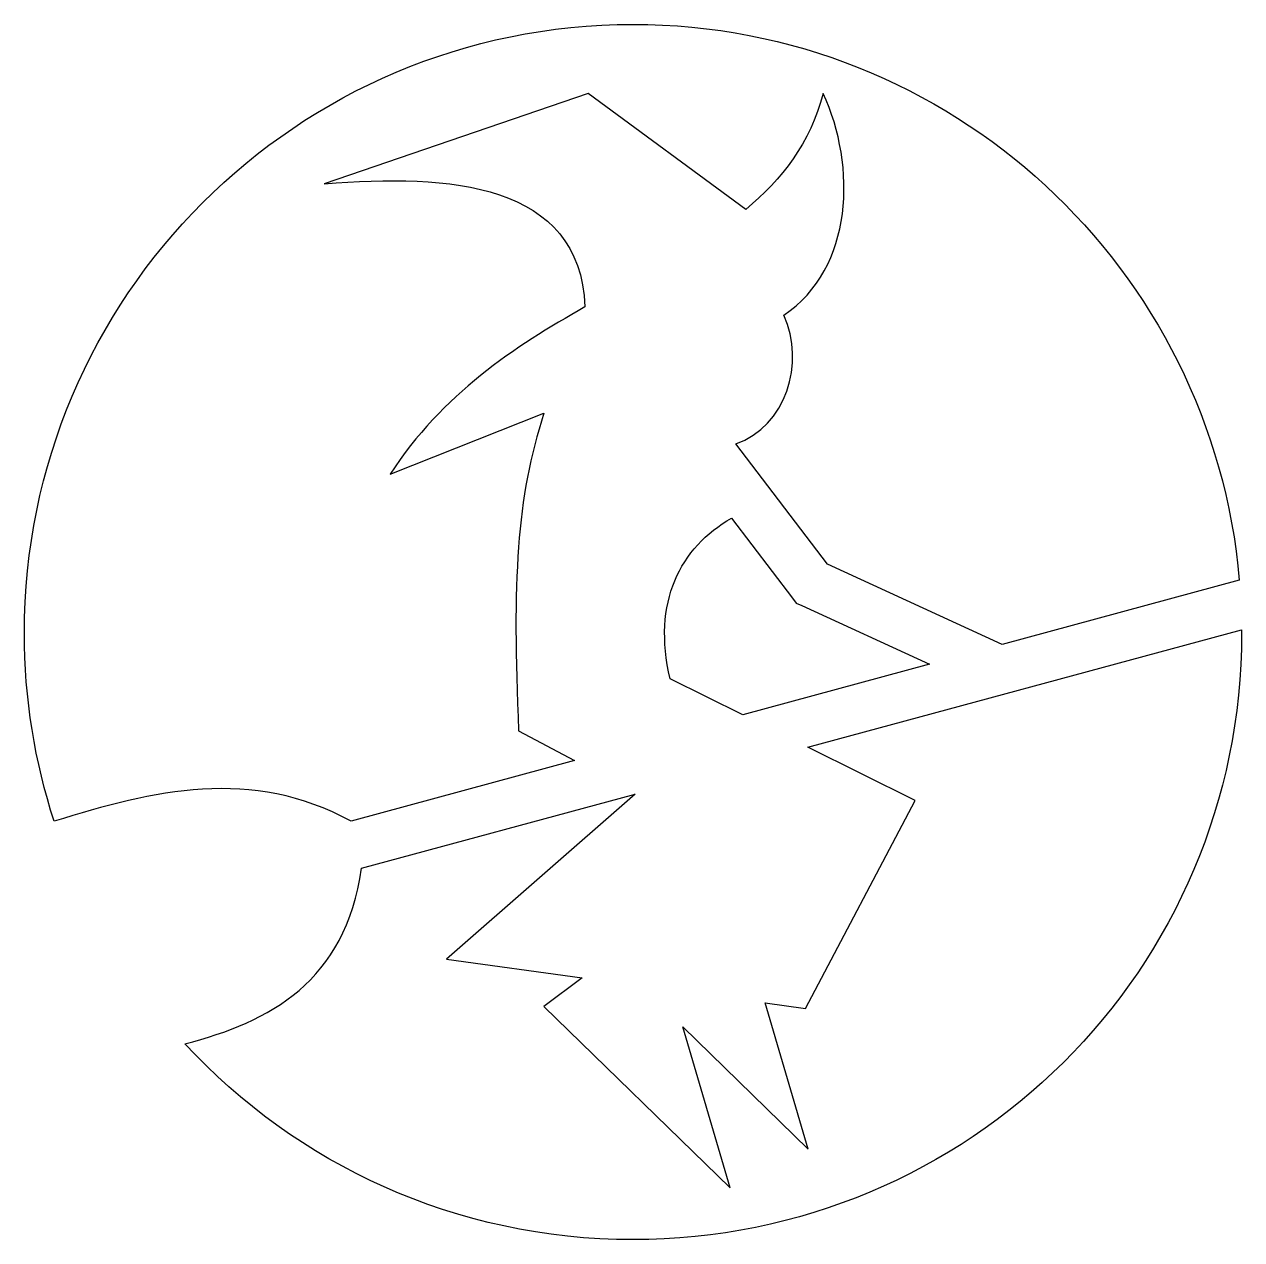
# Model space of a CAD drawing. Header units: centimetres. Extents: x -10 to 9.9, y -9.8 to 10.
import ezdxf

# ---------------------------------------------------------------- set-up
doc = ezdxf.new("R2010")
doc.units = ezdxf.units.CM
doc.header["$MEASUREMENT"] = 0
doc.layers.add('Layer 1', color=7, linetype='Continuous')

msp = doc.modelspace()

# ---------------------------------------------------------------- linework, layer by layer
at = {"layer": 'Layer 1'}
for points, knots in [([(-0.05667, 10.02147), (-5.55014, 10.02147), (-10.00705, 5.56461), (-10.00705, 0.07109), (-10.00705, 0.07109), (-10.00697, -1.00377), (-9.83509, -2.03672), (-9.51942, -3.00447), (-9.51942, -3.00447), (-7.90173, -2.49753), (-6.28379, -2.1146), (-4.66614, -3.00447), (-4.66614, -3.00447), (-4.66614, -3.00447), (-1.01073, -2.01226), (-1.01073, -2.01226), (-1.01073, -2.01226), (-1.01073, -2.01226), (-1.92653, -1.52463), (-1.92653, -1.52463), (-1.92653, -1.52463), (-2.03262, 0.92735), (-1.96111, 2.29115), (-1.51274, 3.6633), (-1.51274, 3.6633), (-1.51274, 3.6633), (-4.02704, 2.66847), (-4.02704, 2.66847), (-4.02704, 2.66847), (-3.17474, 3.97935), (-1.99792, 4.75148), (-0.84209, 5.40154), (-0.84209, 5.40154), (-0.92406, 7.43437), (-3.06139, 7.58432), (-5.10358, 7.41506), (-5.10358, 7.41506), (-5.10358, 7.41506), (-0.78938, 8.89355), (-0.78938, 8.89355), (-0.78938, 8.89355), (-0.78938, 8.89355), (1.78687, 6.99734), (1.78687, 6.99734), (1.78687, 6.99734), (2.38114, 7.48801), (2.83803, 8.07853), (3.05317, 8.89355), (3.05317, 8.89355), (3.59941, 7.69632), (3.55505, 6.04797), (2.40884, 5.26584), (2.40884, 5.26584), (2.7698, 4.47751), (2.44186, 3.44967), (1.62608, 3.16398), (1.62608, 3.16398), (1.62608, 3.16398), (3.12043, 1.19525), (3.12043, 1.19525), (3.12043, 1.19525), (3.12043, 1.19525), (5.97731, -0.11723), (5.97731, -0.11723), (5.97731, -0.11723), (5.97731, -0.11723), (9.8555, 0.93427), (9.8555, 0.93427), (9.8555, 0.93427), (9.41767, 6.02407), (5.14601, 10.02147), (-0.05667, 10.02147)], [0, 0, 0, 0, 0.05263158, 0.05263158, 0.05263158, 0.05263158, 0.10526316, 0.10526316, 0.10526316, 0.10526316, 0.15789474, 0.15789474, 0.15789474, 0.15789474, 0.21052632, 0.21052632, 0.21052632, 0.21052632, 0.26315789, 0.26315789, 0.26315789, 0.26315789, 0.31578947, 0.31578947, 0.31578947, 0.31578947, 0.36842105, 0.36842105, 0.36842105, 0.36842105, 0.42105263, 0.42105263, 0.42105263, 0.42105263, 0.47368421, 0.47368421, 0.47368421, 0.47368421, 0.52631579, 0.52631579, 0.52631579, 0.52631579, 0.57894737, 0.57894737, 0.57894737, 0.57894737, 0.63157895, 0.63157895, 0.63157895, 0.63157895, 0.68421053, 0.68421053, 0.68421053, 0.68421053, 0.73684211, 0.73684211, 0.73684211, 0.73684211, 0.78947368, 0.78947368, 0.78947368, 0.78947368, 0.84210526, 0.84210526, 0.84210526, 0.84210526, 0.89473684, 0.89473684, 0.89473684, 0.89473684, 1, 1, 1, 1]), ([(1.55625, 1.95158), (0.71179, 1.46918), (0.25452, 0.57543), (0.5508, -0.67591), (0.5508, -0.67591), (0.5508, -0.67591), (1.73943, -1.26626), (1.73943, -1.26626), (1.73943, -1.26626), (1.73943, -1.26626), (4.79134, -0.43876), (4.79134, -0.43876), (4.79134, -0.43876), (4.79134, -0.43876), (2.70137, 0.52056), (2.70137, 0.52056), (2.70137, 0.52056), (2.70137, 0.52056), (2.61176, 0.56146), (2.61176, 0.56146), (2.61176, 0.56146), (2.61176, 0.56146), (2.55116, 0.64048), (2.55116, 0.64048), (2.55116, 0.64048), (2.55116, 0.64048), (1.55625, 1.95161), (1.55625, 1.95161), (1.55625, 1.95161), (1.55625, 1.95161), (1.55625, 1.95158), (1.55625, 1.95158)], [0, 0, 0, 0, 0.11111111, 0.11111111, 0.11111111, 0.11111111, 0.22222222, 0.22222222, 0.22222222, 0.22222222, 0.33333333, 0.33333333, 0.33333333, 0.33333333, 0.44444444, 0.44444444, 0.44444444, 0.44444444, 0.55555556, 0.55555556, 0.55555556, 0.55555556, 0.66666667, 0.66666667, 0.66666667, 0.66666667, 0.77777778, 0.77777778, 0.77777778, 0.77777778, 1, 1, 1, 1]), ([(9.8937, 0.1265), (9.8937, 0.1265), (2.80417, -1.7948), (2.80417, -1.7948), (2.80417, -1.7948), (2.80417, -1.7948), (4.5581, -2.66713), (4.5581, -2.66713), (4.5581, -2.66713), (4.5581, -2.66713), (2.762, -6.06292), (2.762, -6.06292), (2.762, -6.06292), (2.762, -6.06292), (2.10313, -5.97336), (2.10313, -5.97336), (2.10313, -5.97336), (2.10313, -5.97336), (2.80944, -8.36378), (2.80944, -8.36378), (2.80944, -8.36378), (2.80944, -8.36378), (0.75637, -6.36342), (0.75637, -6.36342), (0.75637, -6.36342), (0.75637, -6.36342), (1.53386, -8.99892), (1.53386, -8.99892), (1.53386, -8.99892), (1.53386, -8.99892), (-1.51278, -6.03002), (-1.51278, -6.03002), (-1.51278, -6.03002), (-1.51278, -6.03002), (-0.88954, -5.56352), (-0.88954, -5.56352), (-0.88954, -5.56352), (-0.88954, -5.56352), (-3.10462, -5.26046), (-3.10462, -5.26046), (-3.10462, -5.26046), (-3.10462, -5.26046), (-0.0237, -2.56171), (-0.0237, -2.56171), (-0.0237, -2.56171), (-0.0237, -2.56171), (-4.4935, -3.77404), (-4.4935, -3.77404), (-4.4935, -3.77404), (-4.75857, -5.6253), (-5.9935, -6.28548), (-7.38201, -6.64273), (-7.38201, -6.64273), (-5.56309, -8.61227), (-2.95488, -9.84362), (-0.05667, -9.84362), (-0.05667, -9.84362), (5.4368, -9.84362), (9.89371, -5.42243), (9.89371, 0.07112), (9.89371, 0.07112), (9.89371, 0.07112), (9.8937, 0.1265), (9.8937, 0.1265)], [0, 0, 0, 0, 0.05882353, 0.05882353, 0.05882353, 0.05882353, 0.11764706, 0.11764706, 0.11764706, 0.11764706, 0.17647059, 0.17647059, 0.17647059, 0.17647059, 0.23529412, 0.23529412, 0.23529412, 0.23529412, 0.29411765, 0.29411765, 0.29411765, 0.29411765, 0.35294118, 0.35294118, 0.35294118, 0.35294118, 0.41176471, 0.41176471, 0.41176471, 0.41176471, 0.47058824, 0.47058824, 0.47058824, 0.47058824, 0.52941176, 0.52941176, 0.52941176, 0.52941176, 0.58823529, 0.58823529, 0.58823529, 0.58823529, 0.64705882, 0.64705882, 0.64705882, 0.64705882, 0.70588235, 0.70588235, 0.70588235, 0.70588235, 0.76470588, 0.76470588, 0.76470588, 0.76470588, 0.82352941, 0.82352941, 0.82352941, 0.82352941, 0.88235294, 0.88235294, 0.88235294, 0.88235294, 1, 1, 1, 1])]:
    msp.add_open_spline(points, degree=3, knots=knots, dxfattribs=at)

doc.saveas('drawing.dxf')
